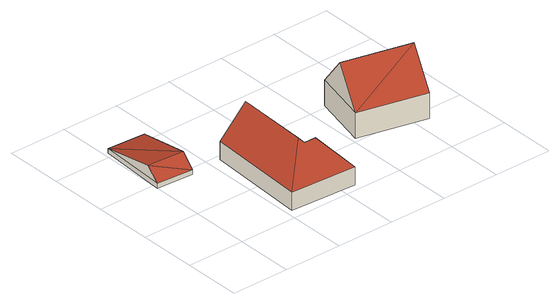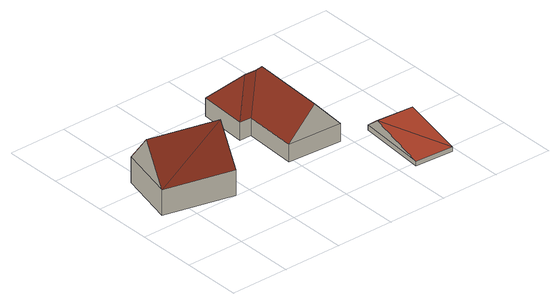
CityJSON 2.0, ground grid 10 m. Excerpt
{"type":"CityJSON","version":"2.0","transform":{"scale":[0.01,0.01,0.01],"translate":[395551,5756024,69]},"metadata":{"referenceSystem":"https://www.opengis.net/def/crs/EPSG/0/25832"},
"CityObjects":{
"building1":{"type":"Building","attributes":{"Gemeindeschluessel":"05515000","Geometrietyp2DReferenz":"3000","function":"31001_2700","roofType":"3100","measuredHeight":2.76},"geometry":[{"type":"Solid","lod":"2","boundaries":[[[[0,1,2,3]],[[4,5,1,0]],[[6,7,5,4]],[[3,2,7,6]],[[0,8,4]],[[6,9,3]],[[3,9,8]],[[8,0,3]],[[9,6,4]],[[4,8,9]],[[1,5,7,2]]]],"semantics":{"surfaces":[{"type":"WallSurface"},{"type":"RoofSurface"},{"type":"GroundSurface"}],"values":[[0,0,0,0,0,0,1,1,1,1,2]]}}]},
"building2":{"type":"Building","attributes":{"Gemeindeschluessel":"05515000","Geometrietyp2DReferenz":"3000","function":"31001_2700","roofType":"5000","measuredHeight":8.27},"geometry":[{"type":"Solid","lod":"2","boundaries":[[[[10,11,12,13]],[[14,15,11,10]],[[16,17,15,14]],[[18,19,17,16]],[[20,21,19,18]],[[13,12,21,20]],[[22,23,20,18,24]],[[18,16,24]],[[24,16,14,22]],[[23,22,14,10,25]],[[10,13,25]],[[25,13,20,23]],[[11,15,17,19,21,12]]]],"semantics":{"surfaces":[{"type":"WallSurface"},{"type":"RoofSurface"},{"type":"GroundSurface"}],"values":[[0,0,0,0,0,0,1,1,1,1,0,1,2]]}}]},
"building3":{"type":"Building","attributes":{"Gemeindeschluessel":"05515000","Geometrietyp2DReferenz":"3000","function":"31001_1000","roofType":"3100","measuredHeight":10.23},"address":[{"country":"Germany","locality":"Münster","thoroughfareNumber":"240","thoroughfareName":"Brock"}],"geometry":[{"type":"Solid","lod":"2","boundaries":[[[[26,27,28,29]],[[30,31,27,26]],[[32,33,31,30]],[[29,28,33,32]],[[26,34,30]],[[32,35,29]],[[35,34,26]],[[26,29,35]],[[34,35,32]],[[32,30,34]],[[27,31,33,28]]]],"semantics":{"surfaces":[{"type":"WallSurface"},{"type":"RoofSurface"},{"type":"GroundSurface"}],"values":[[0,0,0,0,0,0,1,1,1,1,2]]}}]}
},
"vertices":[
[5,1903,82],[5,1903,3],[635,1856,3],[635,1856,82],[74,3100,82],[74,3100,3],[735,3058,82],[735,3058,3],[18,2132,280],[654,2088,280],
[2108,1826,341],[2108,1826,34],[1174,1882,34],[1174,1882,341],[2064,921,341],[2064,921,34],[2271,915,341],[2271,915,34],[2225,81,341],[2225,81,34],[1072,140,341],[1072,140,34],[1634,522,792],[1573,589,861],[1835,514,794],[1641,1854,854],
[4451,1737,470],[4451,1737,31],[3284,2017,31],[3284,2017,470],[4218,765,470],[4218,765,31],[3051,1046,470],[3051,1046,31],[4335,1251,1055],[3168,1531,1055]
]}
